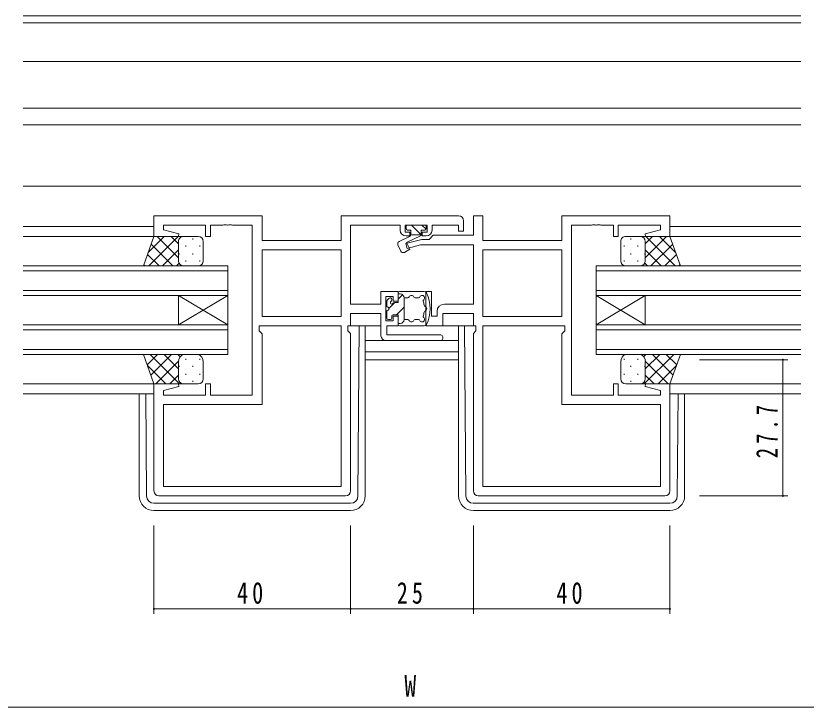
# Model space of a CAD drawing. Units: millimetres, scale not verified. Extents: x -567 to 567, y -403 to 403.
# Drawn here: x 81.6 to 242.5, y -83.9 to 56.8 of the extents above; entities that cross this region are included whole.
import ezdxf
from ezdxf.enums import TextEntityAlignment as Align

# ---------------------------------------------------------------- set-up
doc = ezdxf.new("R2010")
doc.units = ezdxf.units.MM
doc.header["$LTSCALE"] = 2
for name, color, linetype, lineweight in [('0-3_YKK_11', 7, 'Continuous', 18), ('0-4_YKK_12', 2, 'Continuous', 18), ('0-5_YKK_13', 4, 'Continuous', 18), ('0-6_YKK_D', 6, 'Continuous', 18)]:
    doc.layers.add(name, color=color, linetype=linetype, lineweight=lineweight)
doc.styles.add('ＭＳ ゴシック', font='')
doc.styles.get('ＭＳ ゴシック').set_extended_font_data('MS Gothic')

msp = doc.modelspace()

# ---------------------------------------------------------------- linework, layer by layer
at = {"layer": '0-3_YKK_11'}
for p, q in [((109.774, 16.115), (131.774, 16.115)), ((109.774, 11.915), (109.774, 16.115)), ((131.774, 16.115), (131.774, 11.115)), ((147.844, 11.115), (147.844, 16.115)), ((147.844, 16.115), (171.774, 16.115)), ((174.774, 16.115), (176.704, 16.115)), ((174.774, 12.145), (174.774, 16.115)), ((176.704, 16.115), (176.704, 11.115)), ((192.774, 16.115), (214.774, 16.115)), ((192.774, 11.115), (192.774, 16.115)), ((214.774, 16.115), (214.774, 11.915)), ((120.274, 14.185), (111.704, 14.185)), ((111.704, 14.185), (111.704, 13.268)), ((111.704, 13.268), (114.803, 12.437)), ((120.274, 11.915), (120.274, 14.185)), ((121.274, 14.185), (121.274, 11.915)), ((129.774, 14.185), (125.732, 14.185)), ((129.774, -20.355), (129.774, 14.185)), ((149.774, 14.185), (149.774, -1.855)), ((194.774, 14.185), (194.774, -20.355)), ((203.274, 11.915), (203.274, 14.185)), ((212.844, 14.185), (204.274, 14.185)), ((204.274, 14.185), (204.274, 11.915)), ((209.745, 12.437), (212.844, 13.268)), ((212.844, 13.268), (212.844, 14.185)), ((114.735, 11.915), (109.774, 11.915)), ((114.803, 12.437), (114.735, 11.915)), ((121.274, 11.915), (120.274, 11.915)), ((161.874, 12.015), (161.074, 12.015)), ((161.874, 12.815), (161.874, 12.015)), ((164.374, 12.015), (164.374, 12.815)), ((165.174, 12.015), (164.374, 12.015)), ((204.274, 11.915), (203.274, 11.915)), ((131.774, 11.115), (147.844, 11.115)), ((174.774, -1.855), (174.774, 10.215)), ((176.704, 11.115), (192.774, 11.115)), ((147.844, 9.185), (131.774, 9.185)), ((147.844, 9.185), (131.774, 9.185)), ((131.774, 9.185), (131.774, -4.355)), ((147.844, -4.355), (147.844, 9.185)), ((192.774, 9.185), (176.704, 9.185)), ((192.774, 9.185), (176.704, 9.185)), ((176.704, 9.185), (176.704, -4.355)), ((192.774, -4.355), (192.774, 9.185)), ((155.974, 0.715), (159.474, 0.715)), ((155.974, -1.855), (155.974, 0.715)), ((159.474, 0.715), (159.474, -1.285)), ((165.074, 0.715), (166.274, 0.715)), ((165.074, -6.285), (165.074, 0.715)), ((166.274, 0.715), (166.274, -4.285)), ((156.974, -0.285), (156.974, -5.285)), ((149.774, -1.855), (155.974, -1.855)), ((168.874, -1.855), (174.774, -1.855)), ((131.774, -4.355), (147.844, -4.355)), ((155.974, -3.785), (149.774, -3.785)), ((155.974, -8.285), (155.974, -3.785)), ((176.704, -4.355), (192.774, -4.355)), ((147.844, -38.955), (147.844, -6.285)), ((176.704, -6.285), (193.374, -6.285)), ((176.704, -38.955), (176.704, -6.285)), ((131.774, -7.885), (131.774, -22.285)), ((149.774, -7.815), (149.774, -39.885)), ((174.774, -39.885), (174.774, -7.815)), ((192.774, -7.885), (192.774, -22.285)), ((167.974, -9.285), (156.974, -9.285)), ((157.174, -8.085), (167.974, -8.085)), ((109.774, -18.085), (114.735, -18.085)), ((109.774, -39.885), (109.774, -18.085)), ((114.735, -18.085), (114.803, -18.607)), ((120.274, -18.085), (121.274, -18.085)), ((120.274, -20.355), (120.274, -18.085)), ((121.274, -18.085), (121.274, -20.355)), ((203.274, -18.085), (204.274, -18.085)), ((204.274, -18.085), (204.274, -20.355)), ((214.774, -18.085), (214.774, -39.885)), ((111.704, -20.355), (120.274, -20.355)), ((121.274, -20.355), (129.774, -20.355)), ((204.274, -20.355), (212.844, -20.355)), ((131.774, -22.285), (111.704, -22.285)), ((111.704, -22.285), (111.704, -38.955)), ((192.774, -22.285), (212.844, -22.285)), ((212.844, -22.285), (212.844, -38.955)), ((111.704, -38.955), (147.844, -38.955)), ((111.704, -38.955), (147.844, -38.955)), ((212.844, -38.955), (176.704, -38.955)), ((212.844, -38.955), (176.704, -38.955)), ((148.774, -40.885), (110.774, -40.885)), ((213.774, -40.885), (175.774, -40.885))]:
    msp.add_line(p, q, dxfattribs=at)
for points in [[(172.774, 15.115), (172.774, 13.015), (171.774, 13.015), (171.774, 14.185), (166.374, 14.185), (166.374, 13.215)], [(125.732, 14.185), (125.549, 14.305), (124.999, 14.305), (124.816, 14.185), (124.732, 14.185), (124.549, 14.305), (123.999, 14.305), (123.816, 14.185), (121.274, 14.185)], [(159.874, 13.215), (159.874, 14.185), (149.774, 14.185)], [(164.374, 12.815), (165.374, 12.815), (165.374, 14.185), (160.874, 14.185), (160.874, 12.815), (161.874, 12.815)], [(203.274, 14.185), (200.732, 14.185), (200.549, 14.305), (199.999, 14.305), (199.816, 14.185), (199.732, 14.185), (199.549, 14.305), (198.999, 14.305), (198.816, 14.185), (194.774, 14.185)], [(174.774, 10.215), (164.039, 10.215), (161.303, 9.482), (161.045, 10.448), (164.28, 11.315), (165.774, 11.315), (166.604, 12.145), (174.774, 12.145)], [(214.774, 11.915), (209.814, 11.915), (209.745, 12.437)], [(159.474, -1.285), (158.474, -1.285), (158.474, -0.285), (156.974, -0.285)], [(149.774, -3.785), (149.774, -6.285), (149.244, -6.285), (149.244, -7.285), (149.774, -7.815)], [(156.974, -5.285), (158.474, -5.285), (158.474, -4.285), (159.474, -4.285), (159.474, -6.285), (157.174, -6.285), (157.174, -8.085)], [(174.774, -7.815), (175.304, -7.285), (175.304, -6.285), (174.774, -6.285), (174.774, -3.785), (168.574, -3.785), (168.574, -6.285), (165.074, -6.285)], [(166.274, -4.285), (167.374, -4.285), (167.374, -3.355)], [(147.844, -6.285), (131.174, -6.285), (131.174, -7.285), (131.774, -7.885)], [(193.374, -6.285), (193.374, -7.285), (192.774, -7.885)], [(114.803, -18.607), (111.704, -19.438), (111.704, -20.355)], [(194.774, -20.355), (203.274, -20.355), (203.274, -18.085)], [(209.745, -18.607), (209.814, -18.085), (214.774, -18.085)], [(212.844, -20.355), (212.844, -19.438), (209.745, -18.607)]]:
    msp.add_lwpolyline(points, dxfattribs=at)
for centre, radius, start, end in [((171.774, 15.115), 1, 0.00001, 89.99999), ((161.074, 13.215), 1.2, 180.00001, 269.99999), ((165.174, 13.215), 1.2, 270.00001, 359.99999), ((168.874, -3.355), 1.5, 90.00001, 179.99999), ((156.974, -8.285), 1, 180.00001, 269.99999), ((167.974, -8.685), 0.6, 269.99999, 90.00001), ((110.774, -39.885), 1, 180.00001, 269.99999), ((148.774, -39.885), 1, 270.00001, 359.99999), ((175.774, -39.885), 1, 180.00001, 269.99999), ((213.774, -39.885), 1, 270.00001, 359.99999)]:
    msp.add_arc(centre, radius, start, end, dxfattribs=at)
at = {"layer": '0-4_YKK_12'}
for p, q in [((241.399, 56.815), (83.149, 56.815)), ((241.399, 55.415), (83.149, 55.415)), ((241.399, 47.515), (83.149, 47.515)), ((241.399, 38.015), (83.149, 38.015)), ((241.399, 34.615), (83.149, 34.615)), ((241.399, 22.115), (83.149, 22.115)), ((83.149, 13.915), (109.774, 13.915)), ((241.399, 13.915), (214.774, 13.915)), ((83.149, 11.915), (110.019, 11.915)), ((241.399, 11.915), (214.529, 11.915)), ((124.774, 5.915), (83.149, 5.915)), ((83.149, 4.915), (124.774, 4.915)), ((124.774, -0.085), (124.774, 5.915)), ((241.399, 5.915), (199.774, 5.915)), ((199.774, 5.915), (199.774, -0.085)), ((199.774, 4.915), (241.399, 4.915)), ((124.774, 0.915), (83.149, 0.915)), ((241.399, 0.915), (199.774, 0.915)), ((83.149, -0.085), (124.774, -0.085)), ((114.774, -0.085), (114.774, -6.085)), ((124.774, -0.085), (114.774, -6.085)), ((124.774, -6.085), (114.774, -0.085)), ((124.774, -0.085), (124.774, -6.085)), ((199.774, -0.085), (209.774, -6.085)), ((199.774, -6.085), (209.774, -0.085)), ((199.774, -0.085), (199.774, -6.085)), ((199.774, -0.085), (241.399, -0.085)), ((209.774, -0.085), (209.774, -6.085)), ((124.774, -6.085), (83.149, -6.085)), ((124.774, -12.085), (124.774, -6.085)), ((199.774, -6.085), (199.774, -12.085)), ((241.399, -6.085), (199.774, -6.085)), ((83.149, -7.085), (124.774, -7.085)), ((199.774, -7.085), (241.399, -7.085)), ((152.774, -9.285), (171.774, -9.285)), ((124.774, -11.085), (83.149, -11.085)), ((241.399, -11.085), (199.774, -11.085)), ((83.149, -12.085), (124.774, -12.085)), ((152.774, -11.555), (171.774, -11.555)), ((199.774, -12.085), (241.399, -12.085)), ((152.774, -13.185), (171.774, -13.185)), ((83.149, -18.085), (110.274, -18.085)), ((241.399, -18.085), (214.274, -18.085)), ((83.149, -20.085), (109.774, -20.085)), ((241.399, -20.085), (214.774, -20.085))]:
    msp.add_line(p, q, dxfattribs=at)
at = {"layer": '0-5_YKK_13'}
for p, q in [((161.074, 13.915), (161.074, 13.515)), ((164.874, 14.215), (161.374, 14.215)), ((161.374, 13.215), (162.074, 13.215)), ((162.074, 13.215), (162.074, 12.215)), ((162.17, 14.215), (164.17, 12.215)), ((164.174, 13.215), (164.874, 13.215)), ((164.174, 13.215), (164.174, 12.112)), ((164.291, 14.215), (165.136, 13.37)), ((165.174, 13.515), (165.174, 13.915)), ((107.631, 5.915), (109.774, 11.915)), ((108.608, 8.651), (111.873, 11.915)), ((108.701, 5.915), (114.701, 11.915)), ((109.774, 11.915), (115.774, 11.915)), ((114.774, 7.594), (110.453, 11.915)), ((114.774, 10.422), (113.281, 11.915)), ((118.774, 11.915), (115.774, 11.915)), ((117.694, 11.495), (117.694, 11.295)), ((161.801, 11.888), (159.663, 10.891)), ((161.174, 10.713), (164.174, 12.112)), ((162.074, 12.215), (164.174, 12.215)), ((205.774, 11.915), (208.774, 11.915)), ((206.854, 11.495), (206.854, 11.295)), ((214.774, 11.915), (208.774, 11.915)), ((209.774, 7.594), (214.095, 11.915)), ((209.774, 10.422), (211.267, 11.915)), ((215.847, 5.915), (209.847, 11.915)), ((215.94, 8.651), (212.675, 11.915)), ((113.624, 5.915), (109.208, 10.331)), ((114.774, 10.915), (114.774, 6.915)), ((116.279, 10.08), (116.279, 9.88)), ((119.109, 10.08), (119.109, 9.88)), ((119.774, 6.915), (119.774, 10.915)), ((159.421, 10.226), (160.038, 8.904)), ((161.174, 10.713), (161.828, 9.31)), ((204.774, 6.915), (204.774, 10.915)), ((205.439, 10.08), (205.439, 9.88)), ((208.269, 10.08), (208.269, 9.88)), ((209.774, 10.915), (209.774, 7.315)), ((209.774, 10.915), (209.774, 6.915)), ((210.924, 5.915), (215.34, 10.331)), ((110.796, 5.915), (108.464, 8.247)), ((111.529, 5.915), (114.774, 9.16)), ((114.864, 8.465), (114.864, 8.265)), ((117.694, 8.465), (117.694, 8.265)), ((160.741, 8.682), (161.828, 9.31)), ((206.854, 8.465), (206.854, 8.265)), ((209.684, 8.465), (209.684, 8.265)), ((213.019, 5.915), (209.774, 9.16)), ((213.752, 5.915), (216.084, 8.247)), ((114.358, 5.915), (114.89, 6.447)), ((116.279, 7.05), (116.279, 6.85)), ((119.109, 7.05), (119.109, 6.85)), ((205.439, 7.05), (205.439, 6.85)), ((208.269, 7.05), (208.269, 6.85)), ((210.19, 5.915), (209.658, 6.447)), ((115.774, 5.915), (107.631, 5.915)), ((107.968, 5.915), (107.72, 6.163)), ((115.774, 5.915), (118.774, 5.915)), ((208.774, 5.915), (205.774, 5.915)), ((216.581, 5.915), (216.828, 6.163)), ((159.474, -1.535), (159.474, 0.415)), ((159.474, 0.215), (159.874, 0.215)), ((159.474, -0.851), (160.369, 0.044)), ((164.774, 0.715), (159.774, 0.715)), ((157.174, -1.285), (157.174, -2.385)), ((157.662, -0.673), (157.262, -1.073)), ((157.573, -2.752), (158.79, -1.535)), ((158.174, -0.885), (158.174, -1.015)), ((159.474, -1.535), (158.694, -1.535)), ((161.432, -0.585), (160.674, -0.585)), ((160.674, -4.985), (160.674, -0.585)), ((163.62, -0.585), (162.916, -0.585)), ((157.174, -3.185), (157.174, -4.685)), ((159.119, -4.035), (160.674, -2.48)), ((158.174, -4.685), (158.174, -4.335)), ((158.474, -4.035), (159.474, -4.035)), ((159.474, -5.985), (159.474, -4.035)), ((155.974, -6.285), (149.474, -6.285)), ((155.974, -6.285), (149.474, -6.285)), ((151.285, -40.894), (151.558, -6.285)), ((152.773, -6.285), (152.773, -40.882)), ((157.474, -4.985), (157.874, -4.985)), ((159.474, -5.785), (159.874, -5.785)), ((164.774, -6.285), (159.774, -6.285)), ((160.367, -5.615), (160.504, -5.478)), ((161.432, -4.985), (160.674, -4.985)), ((163.62, -4.985), (162.916, -4.985)), ((175.074, -6.285), (165.374, -6.285)), ((175.074, -6.285), (165.374, -6.285)), ((171.775, -6.285), (171.775, -40.882)), ((173.263, -40.894), (172.99, -6.285)), ((115.774, -12.085), (107.631, -12.085)), ((107.631, -12.085), (109.774, -18.085)), ((107.642, -12.115), (107.672, -12.085)), ((108.386, -14.199), (110.5, -12.085)), ((114.997, -18.085), (108.997, -12.085)), ((109.13, -16.283), (113.328, -12.085)), ((114.774, -15.034), (111.825, -12.085)), ((115.12, -12.551), (114.654, -12.085)), ((115.774, -12.085), (118.774, -12.085)), ((208.774, -12.085), (205.774, -12.085)), ((208.774, -12.085), (216.917, -12.085)), ((209.428, -12.551), (209.894, -12.085)), ((209.551, -18.085), (215.551, -12.085)), ((209.774, -15.034), (212.723, -12.085)), ((215.418, -16.283), (211.22, -12.085)), ((216.162, -14.199), (214.048, -12.085)), ((216.917, -12.085), (214.774, -18.085)), ((216.906, -12.115), (216.876, -12.085)), ((112.169, -18.085), (108.444, -14.36)), ((110.157, -18.085), (114.774, -13.468)), ((114.774, -17.085), (114.774, -13.585)), ((114.864, -14.635), (114.864, -14.435)), ((116.279, -13.22), (116.279, -13.02)), ((117.694, -14.635), (117.694, -14.435)), ((119.109, -13.22), (119.109, -13.02)), ((119.774, -13.585), (119.774, -17.085)), ((204.774, -13.585), (204.774, -17.085)), ((205.439, -13.22), (205.439, -13.02)), ((206.854, -14.635), (206.854, -14.435)), ((208.269, -13.22), (208.269, -13.02)), ((209.684, -14.635), (209.684, -14.435)), ((214.391, -18.085), (209.774, -13.468)), ((209.774, -17.085), (209.774, -13.585)), ((209.774, -17.085), (209.774, -13.985)), ((212.38, -18.085), (216.104, -14.36)), ((116.279, -16.25), (116.279, -16.05)), ((119.109, -16.25), (119.109, -16.05)), ((205.439, -16.25), (205.439, -16.05)), ((208.269, -16.25), (208.269, -16.05)), ((112.985, -18.085), (114.774, -16.296)), ((114.864, -17.5), (114.864, -17.465)), ((117.694, -17.665), (117.694, -17.465)), ((206.854, -17.665), (206.854, -17.465)), ((209.684, -17.5), (209.684, -17.465)), ((211.563, -18.085), (209.774, -16.296)), ((109.774, -18.085), (115.774, -18.085)), ((118.774, -18.085), (115.774, -18.085)), ((205.774, -18.085), (208.774, -18.085)), ((214.774, -18.085), (208.774, -18.085)), ((106.773, -20.085), (106.773, -40.882)), ((108.262, -40.894), (108.097, -20.085)), ((216.286, -40.894), (216.451, -20.085)), ((217.775, -20.085), (217.775, -40.882)), ((149.785, -42.382), (109.762, -42.382)), ((174.763, -42.382), (214.786, -42.382)), ((149.773, -43.882), (109.773, -43.882)), ((174.775, -43.882), (214.775, -43.882))]:
    msp.add_line(p, q, dxfattribs=at)
msp.add_lwpolyline([(208.774, 5.915), (216.917, 5.915), (214.774, 11.915)], dxfattribs=at)
for centre, radius, start, end in [((161.374, 13.915), 0.3, 90, 180), ((161.374, 13.515), 0.3, 180, 270), ((164.874, 13.915), 0.3, 0, 90), ((164.874, 13.515), 0.3, 270, 0), ((115.774, 10.915), 1, 90.0001, 180.0001), ((118.774, 10.915), 1, 0.0001, 90.0001), ((161.59, 12.341), 0.5, 295, 345.39617), ((205.774, 10.915), 1, 89.9999, 179.9999), ((208.774, 10.915), 1, 359.9999, 89.9999), ((159.874, 10.438), 0.5, 115.00014, 205.00005), ((160.491, 9.115), 0.5, 205.00005, 300.00004), ((115.774, 6.915), 1, 180.0001, 270.0001), ((118.774, 6.915), 1, 270.0001, 0.0001), ((205.774, 6.915), 1, 179.9999, 269.9999), ((208.774, 6.915), 1, 269.9999, 359.9999), ((159.774, 0.415), 0.3, 90, 180), ((159.874, -0.585), 0.8, 0, 90), ((164.774, 0.215), 0.5, 26.26804, 90), ((158.695, -2.785), 7.279, 333.73196, 26.26804), ((157.474, -1.285), 0.3, 135, 180), ((157.874, -0.885), 0.3, 0, 135), ((158.174, -1.535), 0.3, 120, 270), ((157.874, -1.015), 0.3, 300, 0), ((158.694, -1.835), 0.3, 90, 150), ((161.432, -0.285), 0.3, 270, 337.97569), ((162.174, -0.585), 0.5, 22.02431, 157.97569), ((162.916, -0.285), 0.3, 202.02431, 270), ((163.62, -0.285), 0.3, 270, 337.97569), ((164.362, -0.585), 0.5, 309.78774, 157.97569), ((164.874, -1.2), 0.3, 129.78774, 194.39052), ((158.695, -2.785), 6.079, 6.82808, 14.39052), ((157.174, -2.785), 0.4, 270, 90), ((158.174, -1.535), 0.3, 270, 330), ((165.029, -2.027), 0.3, 186.82808, 251.43085), ((164.774, -2.785), 0.5, 288.56915, 71.43085), ((157.474, -4.685), 0.3, 180, 270), ((157.874, -4.685), 0.3, 270, 0), ((158.474, -4.335), 0.3, 90, 180), ((164.362, -4.985), 0.5, 202.02431, 50.21226), ((164.874, -4.37), 0.3, 165.60948, 230.21226), ((158.695, -2.785), 6.079, 345.60948, 353.17192), ((165.029, -3.543), 0.3, 108.56915, 173.17192), ((159.774, -5.985), 0.3, 180, 270), ((159.874, -4.985), 0.8, 270, 0), ((161.432, -5.285), 0.3, 22.02431, 90), ((162.174, -4.985), 0.5, 202.02431, 337.97569), ((162.916, -5.285), 0.3, 90, 157.97569), ((163.62, -5.285), 0.3, 22.02431, 90), ((164.774, -5.785), 0.5, 270, 333.73196), ((116.306, -13.523), 1.534, 110.30864, 182.31157), ((118.242, -13.523), 1.534, 357.6883, 69.69119), ((206.306, -13.523), 1.534, 110.30881, 182.3117), ((208.242, -13.523), 1.534, 357.68843, 69.69136), ((115.774, -17.085), 1, 179.9999, 269.9999), ((118.774, -17.085), 1, 269.9999, 359.9999), ((205.774, -17.085), 1, 180.0001, 270.0001), ((208.774, -17.085), 1, 270.0001, 0.0001), ((109.773, -40.882), 3, 180, 270), ((109.762, -40.882), 1.5, 180.45233, 270), ((149.773, -40.882), 3, 270, 0), ((149.785, -40.882), 1.5, 270, 359.54767), ((174.775, -40.882), 3, 180, 270), ((174.763, -40.882), 1.5, 180.45233, 270), ((214.775, -40.882), 3, 270, 0), ((214.786, -40.882), 1.5, 270, 359.54767)]:
    msp.add_arc(centre, radius, start, end, dxfattribs=at)
at = {"layer": '0-6_YKK_D'}
for p, q in [((220.775, -13.185), (238.775, -13.185)), ((237.775, -13.185), (237.775, -40.885)), ((220.775, -40.885), (238.775, -40.885)), ((109.774, -46.882), (109.774, -64.882)), ((149.774, -46.882), (149.774, -64.882)), ((149.774, -46.882), (149.774, -64.882)), ((174.774, -46.882), (174.774, -64.882)), ((174.774, -46.882), (174.774, -64.882)), ((214.774, -46.882), (214.774, -64.882)), ((214.774, -63.882), (174.774, -63.882)), ((-80.726, -83.882), (405.274, -83.882))]:
    msp.add_line(p, q, dxfattribs=at)
msp.add_lwpolyline([(109.774, -63.882), (149.774, -63.882), (174.774, -63.882)], dxfattribs=at)
for centre, start, end in [((237.775, -13.185), 90, 270), ((237.775, -13.185), 270, 90), ((237.775, -40.885), 90, 270), ((237.775, -40.885), 270, 90), ((109.774, -63.882), 0, 180), ((109.774, -63.882), 180, 0), ((149.774, -63.882), 0, 180), ((149.774, -63.882), 0, 180), ((149.774, -63.882), 180, 0), ((149.774, -63.882), 180, 0), ((174.774, -63.882), 0, 180), ((174.774, -63.882), 0, 180), ((174.774, -63.882), 180, 0), ((174.774, -63.882), 180, 0), ((214.774, -63.882), 0, 180), ((214.774, -63.882), 180, 0)]:
    msp.add_arc(centre, 0.106, start, end, dxfattribs=at)

# ---------------------------------------------------------------- texts
at = {"layer": '0-6_YKK_D', "color": 7, "style": 'ＭＳ ゴシック', "width": 0.8}
msp.add_text('W', height=4.399, dxfattribs=at).set_placement((160.739, -83.082), align=Align.BOTTOM_LEFT)
at = {"layer": '0-6_YKK_D', "color": 7, "insert": (236.775, -33.212), "char_height": 4.399, "attachment_point": 7, "rotation": 90, "style": 'ＭＳ ゴシック'}
msp.add_mtext('\\T1.39;\\W0.7;27.7', dxfattribs=at)
at = {"layer": '0-6_YKK_D', "color": 7, "char_height": 4.399, "attachment_point": 7, "style": 'ＭＳ ゴシック'}
for s, insert in [('\\T1.37;\\W0.75;40', (126.68, -62.882)), ('\\T1.37;\\W0.75;25', (159.192, -62.882)), ('\\T1.37;\\W0.75;40', (191.68, -62.882))]:
    msp.add_mtext(s, dxfattribs=dict(at, insert=insert))

doc.saveas('drawing.dxf')
